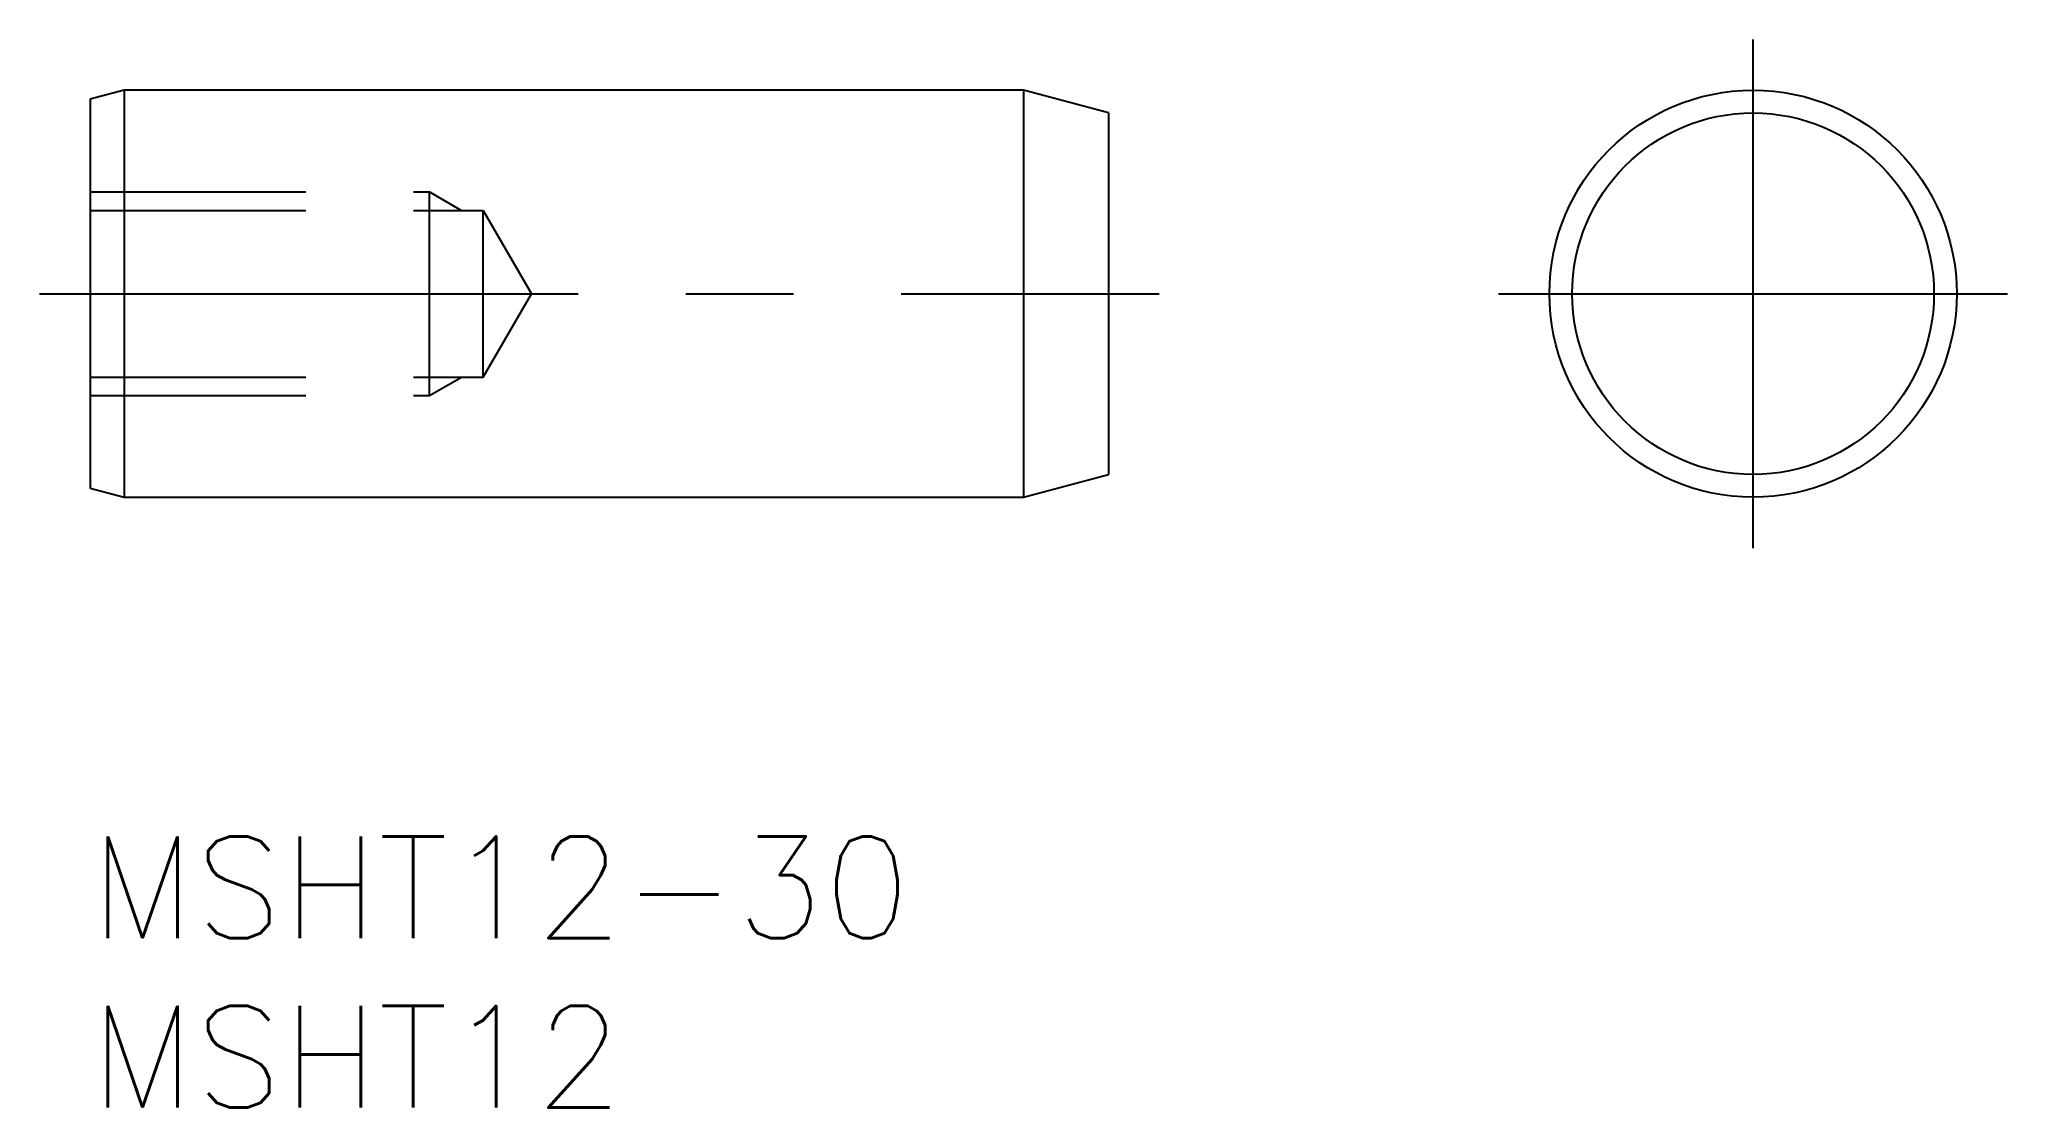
# Model space of a CAD drawing. Extents: x -1.5 to 56.5, y -8 to 23.5.
import ezdxf

# ---------------------------------------------------------------- set-up
doc = ezdxf.new("R2010")
doc.units = 0
doc.header["$LTSCALE"] = 0.5
doc.linetypes.add('CENTER', pattern=[50.8, 31.75, -6.35, 6.35, -6.35])
doc.linetypes.add('DASHED', pattern=[19.05, 12.7, -6.35])
for name, color, linetype in [('MSM_CENTER', 1, 'CENTER'), ('MSM_CONTINUOUS', 7, 'CONTINUOUS'), ('MSM_DASHED', 4, 'DASHED'), ('MSM_PART_NUMBER', 7, 'CONTINUOUS')]:
    doc.layers.add(name, color=color, linetype=linetype)
doc.styles.get("Standard").update_dxf_attribs({"font": 'txt.shx', "height": 1, "bigfont": 'bigfont.shx'})

# ---------------------------------------------------------------- blocks, each defined once
blk = doc.blocks.new('*U10')
at = {"layer": 'MSM_PART_NUMBER'}
blk.add_text('MSHT12-30', height=3, dxfattribs=at).set_placement((0, -3))
blk = doc.blocks.new('*U11')
at = {"layer": 'MSM_PART_NUMBER'}
blk.add_text('MSHT12', height=3, dxfattribs=at).set_placement((0, -8))

msp = doc.modelspace()

# ---------------------------------------------------------------- linework, layer by layer
at = {"layer": 'MSM_CENTER'}
for p, q in [((49, 8.5), (49, 23.5)), ((-1.5, 16), (31.5, 16)), ((41.5, 16), (56.5, 16))]:
    msp.add_line(p, q, dxfattribs=at)
at = {"layer": 'MSM_CONTINUOUS'}
for p, q in [((1, 22), (0, 21.732)), ((0, 21.732), (0, 10.268)), ((27.5, 22), (1, 22)), ((1, 22), (1, 10)), ((30, 21.33), (27.5, 22)), ((27.5, 22), (27.5, 10)), ((30, 21.33), (30, 10.67)), ((27.5, 10), (30, 10.67)), ((0, 10.268), (1, 10)), ((1, 10), (27.5, 10))]:
    msp.add_line(p, q, dxfattribs=at)
for radius in [6, 5.33]:
    msp.add_circle((49, 16), radius, dxfattribs=at)
at = {"layer": 'MSM_DASHED'}
for p, q in [((0, 19), (10, 19)), ((10, 13), (10, 19)), ((10, 19), (10.938, 18.458)), ((0, 18.458), (11.581, 18.458)), ((11.581, 13.541), (11.581, 18.458)), ((11.581, 18.458), (13, 16)), ((11.581, 13.541), (13, 16)), ((0, 13.541), (11.581, 13.541)), ((10, 13), (10.938, 13.541)), ((0, 13), (10, 13))]:
    msp.add_line(p, q, dxfattribs=at)

# ---------------------------------------------------------------- block references
at = {"layer": 'MSM_CONTINUOUS'}
for name in ['*U10', '*U11']:
    msp.add_blockref(name, (0, 0), dxfattribs=at)

doc.saveas('drawing.dxf')
